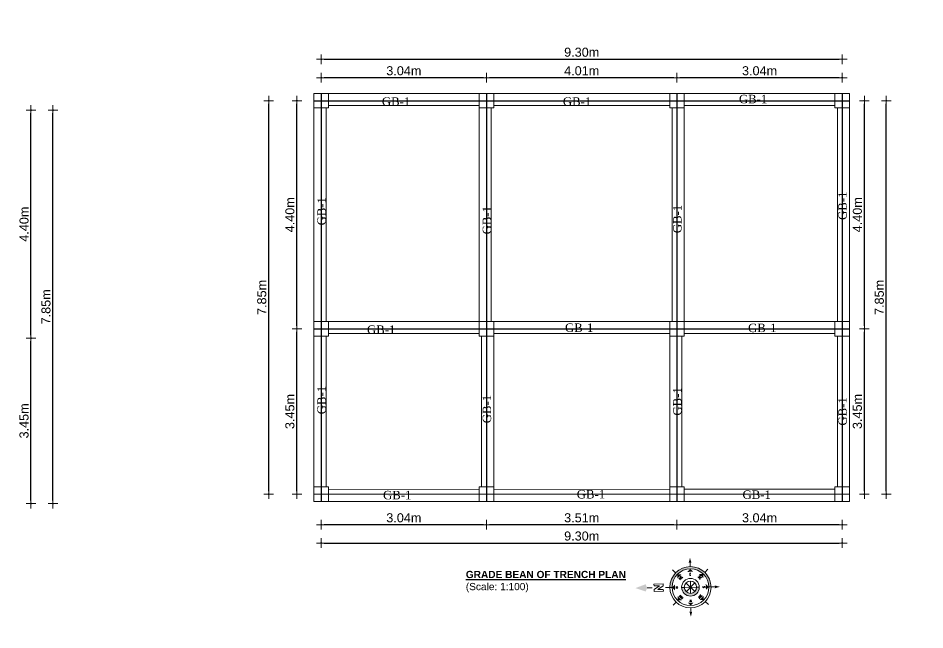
# Model space of a CAD drawing. Header units: inches. Extents: x -4010 to 92088, y -38563 to -1318.
# Drawn here: x 44933 to 45685, y -29316 to -28809 of the extents above; entities that cross this region are included whole.
import ezdxf
from ezdxf.enums import TextEntityAlignment as Align

# ---------------------------------------------------------------- set-up
doc = ezdxf.new("R2010")
doc.units = ezdxf.units.IN
doc.header["$MEASUREMENT"] = 0
doc.header["$PDMODE"] = 99
for name, color, linetype, lineweight in [('Colour 09', 210, 'Continuous', 9), ('DIM', 7, 'Continuous', 15), ('RAILING', 2, 'Continuous', 13), ('SH-TEX', 182, 'Continuous', 5), ('Title', 7, 'Continuous', 20)]:
    doc.layers.add(name, color=color, linetype=linetype, lineweight=lineweight)
doc.layers.add('TEX', color=7, linetype='Continuous')
doc.styles.add('ARIAL', font='arial.ttf')
doc.styles.add('CAPTION', font='GOTHIC.TTF', dxfattribs={"height": 100})
doc.styles.add('ROMANS', font='romans')
doc.styles.get("Standard").update_dxf_attribs({"font": 'ARIALN.TTF'})
doc.dimstyles.new('3-8', dxfattribs={"dimscale": 1.25, "dimtxt": 6, "dimasz": 2, "dimexe": 0.18, "dimexo": 6, "dimgap": 0, "dimtad": 0, "dimdec": 0, "dimzin": 3, "dimdsep": 46, "dimlunit": 3, "dimtxsty": 'ARIAL', "dimblk": 'DD', "dimcen": 1, "dimse1": 1, "dimse2": 1, "dimclrd": 256, "dimclrt": 256, "dimadec": 0, "dimazin": 0, "dimtfac": 0.5, "dimtdec": 0, "dimtmove": 2, "dimatfit": 0, "dimfxl": 0.18, "dimtvp": 0.75, "dimfrac": 1, "dimtolj": 1, "dimtzin": 0, "dimarcsym": 0})

# ---------------------------------------------------------------- blocks, each defined once
blk = doc.blocks.new('A$C30843580')
at = {"layer": 'Colour 09'}
for p, q in [((0, 12), (12, 12)), ((0, 0), (0, 12)), ((12, 12), (12, 0)), ((12, 0), (0, 0))]:
    blk.add_line(p, q, dxfattribs=at)
blk = doc.blocks.new('Anno_North_J_Metric')
at = {"linetype": 'ByBlock', "lineweight": -2}
h = blk.add_hatch(color=0, dxfattribs=at)
h.paths.add_polyline_path([(-4.17, 0), (-4.68, 0, 1), (4.68, 0), (4.17, 0, -1)])
h.paths.add_polyline_path([(1.41, 0), (2, 0, 1), (-2, 0), (-1.41, 0, -1)])
at = {"color": 0, "linetype": 'ByBlock', "lineweight": -2}
for p, q in [((0, 4.68), (0, 5.67)), ((-3.31, 3.31), (-4.01, 4.01)), ((3.31, 3.31), (4.01, 4.01)), ((-4.68, 0), (-5.67, 0)), ((-4.68, 0), (-4.17, 0)), ((-1.41, 0), (-2, 0)), ((-1.41, 0), (1.41, 0)), ((1.41, 0), (-1.41, 0)), ((-1, 1), (1, -1)), ((-1, -1), (1, 1)), ((1, -1), (-1, 1)), ((1, 1), (-1, -1)), ((0, 1.41), (0, -1.41)), ((0, -1.41), (0, 1.41)), ((1.41, 0), (2, 0)), ((4.68, 0), (4.17, 0)), ((4.68, 0), (5.67, 0)), ((6.17, 0.4), (6.17, 0.82)), ((6.17, 0.82), (8.27, 0.82)), ((7.43, 0.4), (6.17, 0.4)), ((6.17, -0.44), (7.43, 0.4)), ((8.27, 0.4), (7.01, -0.44)), ((8.27, 0.82), (8.27, 0.4)), ((8.67, 0), (9.83, 0)), ((6.17, -0.86), (6.17, -0.44)), ((8.27, -0.86), (6.17, -0.86)), ((7.01, -0.44), (8.27, -0.44)), ((8.27, -0.44), (8.27, -0.86)), ((-3.31, -3.31), (-4.01, -4.01)), ((3.31, -3.31), (4.01, -4.01)), ((0, -4.68), (0, -5.67))]:
    blk.add_line(p, q, dxfattribs=at)
for radius in [4.68, 4.17, 2, 1.41]:
    blk.add_circle((0, 0), radius, dxfattribs=at)
for points in [[(-0.33, 5.5), (0, 5.67), (0, 6.67)], [(0, 6.67), (0.33, 5.5), (0, 5.67)], [(0, 4.17), (0.67, 3.5), (-0.67, 3.5)], [(-2.95, 2.95), (-2, 2.95), (-2.95, 2)], [(2.95, 2.95), (2.95, 2), (2, 2.95)], [(-6.67, 0), (-5.5, 0.33), (-5.67, 0)], [(-5.5, -0.33), (-5.67, 0), (-6.67, 0)], [(-4.17, 0), (-3.5, 0.67), (-3.5, -0.67)], [(4.17, 0), (3.5, -0.67), (3.5, 0.67)], [(12.5, 0), (10.17, 0.83), (9.83, 0)], [(9.83, 0), (10.17, -0.83), (12.5, 0)], [(-2.95, -2.95), (-2.95, -2), (-2, -2.95)], [(2.95, -2.95), (2, -2.95), (2.95, -2)], [(0, -4.17), (-0.67, -3.5), (0.67, -3.5)], [(0, -6.67), (-0.33, -5.5), (0, -5.67)], [(0.33, -5.5), (0, -5.67), (0, -6.67)]]:
    blk.add_solid(points, dxfattribs=at)
at = {"color": 0, "linetype": 'ByBlock', "lineweight": -2, "style": 'ROMANS'}
for s, rotation, p in [('SW', 45, (-2, 2)), ('NW', 315, (2, 2)), ('S', 270, (-3.33, 0)), ('N', 270, (2.83, 0)), ('SE', 135, (-2, -2)), ('NE', 225, (2, -2)), ('E', 180, (0, -2.67))]:
    blk.add_text(s, height=0.5, rotation=rotation, dxfattribs=at).set_placement(p, align=Align.CENTER)
blk.add_text('W', height=0.5, dxfattribs=at).set_placement((0, 2.83), align=Align.CENTER)
blk = doc.blocks.new('DD')
for p, q in [((-1.6, 0), (1.6, 0)), ((0, 1.6), (0, -1.6))]:
    blk.add_line(p, q)
at = {"const_width": 0.3}
blk.add_lwpolyline([(-0.15, 0, 1), (0.15, 0, 1)], format="xyb", close=True, dxfattribs=at)
blk = doc.blocks.new('*D1024')
at = {"layer": 'Defpoints', "color": 0}
for p in [(44943.71, -29074.29), (44993.91, -29074.29), (44993.91, -29211.29)]:
    blk.add_point(p, dxfattribs=at)
at = {"layer": 'RAILING', "lineweight": -2}
blk.add_line((44943.71, -29208.79), (44943.71, -29076.79), dxfattribs=at)
at = {"layer": 'RAILING', "lineweight": -2, "xscale": 2.5, "yscale": 2.5, "zscale": 2.5}
for p, rotation in [((44943.71, -29074.29), 90), ((44943.71, -29211.29), 270)]:
    blk.add_blockref('DD', p, dxfattribs=dict(at, rotation=rotation))
at = {"layer": 'RAILING', "insert": (44937.96, -29142.79), "char_height": 7.5, "attachment_point": 5, "rotation": 90, "style": 'ARIAL'}
blk.add_mtext('\\A1;3.45m', dxfattribs=at)
blk = doc.blocks.new('*D1025')
at = {"layer": 'Defpoints', "color": 0}
for p in [(44943.71, -28885.29), (44987.91, -28885.29), (44987.91, -29074.29)]:
    blk.add_point(p, dxfattribs=at)
at = {"layer": 'RAILING', "lineweight": -2}
blk.add_line((44943.71, -29071.79), (44943.71, -28887.79), dxfattribs=at)
at = {"layer": 'RAILING', "lineweight": -2, "xscale": 2.5, "yscale": 2.5, "zscale": 2.5}
for p, rotation in [((44943.71, -28885.29), 90), ((44943.71, -29074.29), 270)]:
    blk.add_blockref('DD', p, dxfattribs=dict(at, rotation=rotation))
at = {"layer": 'RAILING', "insert": (44937.97, -28979.79), "char_height": 7.5, "attachment_point": 5, "rotation": 90, "style": 'ARIAL'}
blk.add_mtext('\\A1;4.40m', dxfattribs=at)
blk = doc.blocks.new('*D1026')
at = {"layer": 'Defpoints', "color": 0}
for p in [(44961.91, -28885.29), (44987.91, -28885.29), (44987.91, -29211.29)]:
    blk.add_point(p, dxfattribs=at)
at = {"layer": 'RAILING', "lineweight": -2}
blk.add_line((44961.91, -29208.79), (44961.91, -28887.79), dxfattribs=at)
at = {"layer": 'RAILING', "lineweight": -2, "xscale": 2.5, "yscale": 2.5, "zscale": 2.5}
for p, rotation in [((44961.91, -28885.29), 90), ((44961.91, -29211.29), 270)]:
    blk.add_blockref('DD', p, dxfattribs=dict(at, rotation=rotation))
at = {"layer": 'RAILING', "insert": (44956.17, -29048.29), "char_height": 7.5, "attachment_point": 5, "rotation": 90, "style": 'ARIAL'}
blk.add_mtext('\\A1;7.85m', dxfattribs=at)
blk = doc.blocks.new('*D1031')
at = {"layer": 'Defpoints', "color": 0}
for p in [(45479.31, -28809.07), (45616.35, -28809.07), (45479.31, -28858.45)]:
    blk.add_point(p, dxfattribs=at)
at = {"layer": 'RAILING', "lineweight": -2}
blk.add_line((45613.85, -28858.45), (45481.81, -28858.45), dxfattribs=at)
at = {"layer": 'RAILING', "lineweight": -2, "xscale": 2.5, "yscale": 2.5, "zscale": 2.5, "rotation": 180}
blk.add_blockref('DD', (45479.31, -28858.45), dxfattribs=at)
at = {"layer": 'RAILING', "lineweight": -2, "xscale": 2.5, "yscale": 2.5, "zscale": 2.5}
blk.add_blockref('DD', (45616.35, -28858.45), dxfattribs=at)
at = {"layer": 'RAILING', "insert": (45547.83, -28852.7), "char_height": 7.5, "attachment_point": 5, "style": 'ARIAL'}
blk.add_mtext('\\A1;3.04m', dxfattribs=at)
blk = doc.blocks.new('*D1032')
at = {"layer": 'Defpoints', "color": 0}
for p in [(45321.39, -28809.11), (45479.31, -28809.07), (45321.39, -28858.45)]:
    blk.add_point(p, dxfattribs=at)
at = {"layer": 'RAILING', "lineweight": -2}
blk.add_line((45476.81, -28858.45), (45323.89, -28858.45), dxfattribs=at)
at = {"layer": 'RAILING', "lineweight": -2, "xscale": 2.5, "yscale": 2.5, "zscale": 2.5, "rotation": 180}
blk.add_blockref('DD', (45321.39, -28858.45), dxfattribs=at)
at = {"layer": 'RAILING', "lineweight": -2, "xscale": 2.5, "yscale": 2.5, "zscale": 2.5}
blk.add_blockref('DD', (45479.31, -28858.45), dxfattribs=at)
at = {"layer": 'RAILING', "insert": (45400.35, -28852.71), "char_height": 7.5, "attachment_point": 5, "style": 'ARIAL'}
blk.add_mtext('\\A1;4.01m', dxfattribs=at)
blk = doc.blocks.new('*D1033')
at = {"layer": 'Defpoints', "color": 0}
for p in [(45184.35, -28809.07), (45321.39, -28809.11), (45184.35, -28858.45)]:
    blk.add_point(p, dxfattribs=at)
at = {"layer": 'RAILING', "lineweight": -2}
blk.add_line((45318.89, -28858.45), (45186.85, -28858.45), dxfattribs=at)
at = {"layer": 'RAILING', "lineweight": -2, "xscale": 2.5, "yscale": 2.5, "zscale": 2.5, "rotation": 180}
blk.add_blockref('DD', (45184.35, -28858.45), dxfattribs=at)
at = {"layer": 'RAILING', "lineweight": -2, "xscale": 2.5, "yscale": 2.5, "zscale": 2.5}
blk.add_blockref('DD', (45321.39, -28858.45), dxfattribs=at)
at = {"layer": 'RAILING', "insert": (45252.87, -28852.7), "char_height": 7.5, "attachment_point": 5, "style": 'ARIAL'}
blk.add_mtext('\\A1;3.04m', dxfattribs=at)
blk = doc.blocks.new('*D1034')
at = {"layer": 'Defpoints', "color": 0}
for p in [(45616.35, -28843.09), (45184.35, -28945.52), (45616.35, -28945.52)]:
    blk.add_point(p, dxfattribs=at)
at = {"layer": 'RAILING', "lineweight": -2}
blk.add_line((45186.85, -28843.09), (45613.85, -28843.09), dxfattribs=at)
at = {"layer": 'RAILING', "lineweight": -2, "xscale": 2.5, "yscale": 2.5, "zscale": 2.5, "rotation": 180}
blk.add_blockref('DD', (45184.35, -28843.09), dxfattribs=at)
at = {"layer": 'RAILING', "lineweight": -2, "xscale": 2.5, "yscale": 2.5, "zscale": 2.5}
blk.add_blockref('DD', (45616.35, -28843.09), dxfattribs=at)
at = {"layer": 'RAILING', "insert": (45400.35, -28837.34), "char_height": 7.5, "attachment_point": 5, "style": 'ARIAL'}
blk.add_mtext('\\A1;9.30m', dxfattribs=at)
blk = doc.blocks.new('*D1039')
at = {"layer": 'Defpoints', "color": 0}
for p in [(45164.16, -29066.5), (45214.35, -29066.5), (45214.35, -29203.5)]:
    blk.add_point(p, dxfattribs=at)
at = {"layer": 'RAILING', "lineweight": -2}
blk.add_line((45164.16, -29201), (45164.16, -29069), dxfattribs=at)
at = {"layer": 'RAILING', "lineweight": -2, "xscale": 2.5, "yscale": 2.5, "zscale": 2.5}
for p, rotation in [((45164.16, -29066.5), 90), ((45164.16, -29203.5), 270)]:
    blk.add_blockref('DD', p, dxfattribs=dict(at, rotation=rotation))
at = {"layer": 'RAILING', "insert": (45158.41, -29135), "char_height": 7.5, "attachment_point": 5, "rotation": 90, "style": 'ARIAL'}
blk.add_mtext('\\A1;3.45m', dxfattribs=at)
blk = doc.blocks.new('*D1040')
at = {"layer": 'Defpoints', "color": 0}
for p in [(45164.16, -28877.5), (45208.35, -28877.5), (45208.35, -29066.5)]:
    blk.add_point(p, dxfattribs=at)
at = {"layer": 'RAILING', "lineweight": -2}
blk.add_line((45164.16, -29064), (45164.16, -28880), dxfattribs=at)
at = {"layer": 'RAILING', "lineweight": -2, "xscale": 2.5, "yscale": 2.5, "zscale": 2.5}
for p, rotation in [((45164.16, -28877.5), 90), ((45164.16, -29066.5), 270)]:
    blk.add_blockref('DD', p, dxfattribs=dict(at, rotation=rotation))
at = {"layer": 'RAILING', "insert": (45158.42, -28972), "char_height": 7.5, "attachment_point": 5, "rotation": 90, "style": 'ARIAL'}
blk.add_mtext('\\A1;4.40m', dxfattribs=at)
blk = doc.blocks.new('*D1041')
at = {"layer": 'Defpoints', "color": 0}
for p in [(45140.85, -28877.5), (45208.35, -28877.5), (45208.35, -29203.5)]:
    blk.add_point(p, dxfattribs=at)
at = {"layer": 'RAILING', "lineweight": -2}
blk.add_line((45140.85, -29201), (45140.85, -28880), dxfattribs=at)
at = {"layer": 'RAILING', "lineweight": -2, "xscale": 2.5, "yscale": 2.5, "zscale": 2.5}
for p, rotation in [((45140.85, -28877.5), 90), ((45140.85, -29203.5), 270)]:
    blk.add_blockref('DD', p, dxfattribs=dict(at, rotation=rotation))
at = {"layer": 'RAILING', "insert": (45135.11, -29040.5), "char_height": 7.5, "attachment_point": 5, "rotation": 90, "style": 'ARIAL'}
blk.add_mtext('\\A1;7.85m', dxfattribs=at)
blk = doc.blocks.new('*D1046')
at = {"layer": 'Defpoints', "color": 0}
for p in [(45479.31, -29179.5), (45616.35, -29179.5), (45479.31, -29228.88)]:
    blk.add_point(p, dxfattribs=at)
at = {"layer": 'RAILING', "lineweight": -2}
blk.add_line((45613.85, -29228.88), (45481.81, -29228.88), dxfattribs=at)
at = {"layer": 'RAILING', "lineweight": -2, "xscale": 2.5, "yscale": 2.5, "zscale": 2.5, "rotation": 180}
blk.add_blockref('DD', (45479.31, -29228.88), dxfattribs=at)
at = {"layer": 'RAILING', "lineweight": -2, "xscale": 2.5, "yscale": 2.5, "zscale": 2.5}
blk.add_blockref('DD', (45616.35, -29228.88), dxfattribs=at)
at = {"layer": 'RAILING', "insert": (45547.83, -29223.13), "char_height": 7.5, "attachment_point": 5, "style": 'ARIAL'}
blk.add_mtext('\\A1;3.04m', dxfattribs=at)
blk = doc.blocks.new('*D1047')
at = {"layer": 'Defpoints', "color": 0}
for p in [(45321.39, -29179.54), (45479.31, -29179.5), (45321.39, -29228.88)]:
    blk.add_point(p, dxfattribs=at)
at = {"layer": 'RAILING', "lineweight": -2}
blk.add_line((45476.81, -29228.88), (45323.89, -29228.88), dxfattribs=at)
at = {"layer": 'RAILING', "lineweight": -2, "xscale": 2.5, "yscale": 2.5, "zscale": 2.5, "rotation": 180}
blk.add_blockref('DD', (45321.39, -29228.88), dxfattribs=at)
at = {"layer": 'RAILING', "lineweight": -2, "xscale": 2.5, "yscale": 2.5, "zscale": 2.5}
blk.add_blockref('DD', (45479.31, -29228.88), dxfattribs=at)
at = {"layer": 'RAILING', "insert": (45400.35, -29223.13), "char_height": 7.5, "attachment_point": 5, "style": 'ARIAL'}
blk.add_mtext('\\A1;3.51m', dxfattribs=at)
blk = doc.blocks.new('*D1048')
at = {"layer": 'Defpoints', "color": 0}
for p in [(45184.35, -29179.5), (45321.39, -29179.54), (45184.35, -29228.88)]:
    blk.add_point(p, dxfattribs=at)
at = {"layer": 'RAILING', "lineweight": -2}
blk.add_line((45318.89, -29228.88), (45186.85, -29228.88), dxfattribs=at)
at = {"layer": 'RAILING', "lineweight": -2, "xscale": 2.5, "yscale": 2.5, "zscale": 2.5, "rotation": 180}
blk.add_blockref('DD', (45184.35, -29228.88), dxfattribs=at)
at = {"layer": 'RAILING', "lineweight": -2, "xscale": 2.5, "yscale": 2.5, "zscale": 2.5}
blk.add_blockref('DD', (45321.39, -29228.88), dxfattribs=at)
at = {"layer": 'RAILING', "insert": (45252.87, -29223.13), "char_height": 7.5, "attachment_point": 5, "style": 'ARIAL'}
blk.add_mtext('\\A1;3.04m', dxfattribs=at)
blk = doc.blocks.new('*D1045')
at = {"layer": 'Defpoints', "color": 0}
for p in [(45616.35, -29243.98), (45184.35, -29315.95), (45616.35, -29315.95)]:
    blk.add_point(p, dxfattribs=at)
at = {"layer": 'RAILING', "lineweight": -2}
blk.add_line((45186.85, -29243.98), (45613.85, -29243.98), dxfattribs=at)
at = {"layer": 'RAILING', "lineweight": -2, "xscale": 2.5, "yscale": 2.5, "zscale": 2.5, "rotation": 180}
blk.add_blockref('DD', (45184.35, -29243.98), dxfattribs=at)
at = {"layer": 'RAILING', "lineweight": -2, "xscale": 2.5, "yscale": 2.5, "zscale": 2.5}
blk.add_blockref('DD', (45616.35, -29243.98), dxfattribs=at)
at = {"layer": 'RAILING', "insert": (45400.35, -29238.24), "char_height": 7.5, "attachment_point": 5, "style": 'ARIAL'}
blk.add_mtext('\\A1;9.30m', dxfattribs=at)
blk = doc.blocks.new('*D1053')
at = {"layer": 'Defpoints', "color": 0}
for p in [(45634.72, -29066.5), (45684.91, -29066.5), (45684.91, -29203.5)]:
    blk.add_point(p, dxfattribs=at)
at = {"layer": 'RAILING', "lineweight": -2}
blk.add_line((45634.72, -29201), (45634.72, -29069), dxfattribs=at)
at = {"layer": 'RAILING', "lineweight": -2, "xscale": 2.5, "yscale": 2.5, "zscale": 2.5}
for p, rotation in [((45634.72, -29066.5), 90), ((45634.72, -29203.5), 270)]:
    blk.add_blockref('DD', p, dxfattribs=dict(at, rotation=rotation))
at = {"layer": 'RAILING', "insert": (45628.97, -29135), "char_height": 7.5, "attachment_point": 5, "rotation": 90, "style": 'ARIAL'}
blk.add_mtext('\\A1;3.45m', dxfattribs=at)
blk = doc.blocks.new('*D1054')
at = {"layer": 'Defpoints', "color": 0}
for p in [(45634.72, -28877.5), (45678.91, -28877.5), (45678.91, -29066.5)]:
    blk.add_point(p, dxfattribs=at)
at = {"layer": 'RAILING', "lineweight": -2}
blk.add_line((45634.72, -29064), (45634.72, -28880), dxfattribs=at)
at = {"layer": 'RAILING', "lineweight": -2, "xscale": 2.5, "yscale": 2.5, "zscale": 2.5}
for p, rotation in [((45634.72, -28877.5), 90), ((45634.72, -29066.5), 270)]:
    blk.add_blockref('DD', p, dxfattribs=dict(at, rotation=rotation))
at = {"layer": 'RAILING', "insert": (45628.98, -28972), "char_height": 7.5, "attachment_point": 5, "rotation": 90, "style": 'ARIAL'}
blk.add_mtext('\\A1;4.40m', dxfattribs=at)
blk = doc.blocks.new('*D1055')
at = {"layer": 'Defpoints', "color": 0}
for p in [(45652.92, -28877.5), (45678.91, -28877.5), (45678.91, -29203.5)]:
    blk.add_point(p, dxfattribs=at)
at = {"layer": 'RAILING', "lineweight": -2}
blk.add_line((45652.92, -29201), (45652.92, -28880), dxfattribs=at)
at = {"layer": 'RAILING', "lineweight": -2, "xscale": 2.5, "yscale": 2.5, "zscale": 2.5}
for p, rotation in [((45652.92, -28877.5), 90), ((45652.92, -29203.5), 270)]:
    blk.add_blockref('DD', p, dxfattribs=dict(at, rotation=rotation))
at = {"layer": 'RAILING', "insert": (45647.18, -29040.5), "char_height": 7.5, "attachment_point": 5, "rotation": 90, "style": 'ARIAL'}
blk.add_mtext('\\A1;7.85m', dxfattribs=at)

msp = doc.modelspace()

# ---------------------------------------------------------------- linework, layer by layer
at = {"layer": 'SH-TEX'}
for p, q in [((45190.353, -28871.495), (45315.393, -28871.495)), ((45327.393, -28871.495), (45473.313, -28871.495)), ((45485.313, -28871.495), (45610.353, -28871.495)), ((45178.353, -29060.495), (45178.353, -28883.495)), ((45188.353, -29060.495), (45188.353, -28883.495)), ((45190.353, -28881.495), (45315.393, -28881.495)), ((45315.393, -29060.495), (45315.393, -28883.495)), ((45325.393, -29060.495), (45325.393, -28883.495)), ((45327.393, -28881.495), (45473.313, -28881.495)), ((45475.313, -29060.495), (45475.313, -28883.495)), ((45485.313, -28881.495), (45610.353, -28881.495)), ((45485.313, -29060.495), (45485.313, -28883.495)), ((45612.353, -28883.495), (45612.353, -29060.495)), ((45622.353, -28883.495), (45622.353, -29060.495)), ((45190.353, -29060.495), (45315.393, -29060.495)), ((45327.393, -29060.495), (45473.313, -29060.495)), ((45485.313, -29060.495), (45610.353, -29060.495)), ((45178.353, -29197.495), (45178.353, -29072.495)), ((45188.353, -29197.495), (45188.353, -29072.495)), ((45190.353, -29070.495), (45315.393, -29070.495)), ((45317.393, -29197.542), (45317.393, -29072.495)), ((45327.393, -29070.495), (45473.313, -29070.495)), ((45327.393, -29197.542), (45327.393, -29072.495)), ((45473.313, -29197.495), (45473.313, -29072.495)), ((45483.313, -29197.495), (45483.313, -29072.495)), ((45485.313, -29070.495), (45610.353, -29070.495)), ((45612.353, -29072.495), (45612.353, -29197.495)), ((45622.353, -29072.495), (45622.353, -29197.495)), ((45315.397, -29199.542), (45190.357, -29199.495)), ((45473.31, -29199.495), (45327.39, -29199.542)), ((45610.353, -29199.495), (45485.313, -29199.495)), ((45315.393, -29209.542), (45190.353, -29209.495)), ((45473.313, -29209.495), (45327.393, -29209.542)), ((45610.353, -29209.495), (45485.313, -29209.495))]:
    msp.add_line(p, q, dxfattribs=at)
at = {"layer": 'TEX'}
for p, q in [((45184.353, -28871.495), (45184.353, -29209.495)), ((45321.393, -28871.495), (45321.393, -29209.495)), ((45479.313, -28871.495), (45479.313, -29209.495)), ((45616.353, -28871.495), (45616.353, -29209.495)), ((45178.353, -28877.495), (45622.353, -28877.495)), ((45178.353, -29066.495), (45622.353, -29066.495))]:
    msp.add_line(p, q, dxfattribs=at)
at = {"layer": 'Title'}
msp.add_line((45178.353, -29203.495), (45622.353, -29203.495), dxfattribs=at)

# ---------------------------------------------------------------- block references
at = {"layer": 'Colour 09', "xscale": -1}
for p in [(45190.353, -28883.495), (45327.393, -28883.495), (45190.353, -29072.495), (45327.393, -29072.495), (45190.353, -29209.495), (45327.393, -29209.542)]:
    msp.add_blockref('A$C30843580', p, dxfattribs=at)
at = {"layer": 'Colour 09'}
for p in [(45473.313, -28883.495), (45610.353, -28883.495), (45473.313, -29072.495), (45610.353, -29072.495), (45473.313, -29209.495), (45610.353, -29209.495)]:
    msp.add_blockref('A$C30843580', p, dxfattribs=at)
at = {"layer": 'DIM', "ltscale": 500000, "xscale": 3.651035833295283, "yscale": 3.651035833292553, "zscale": 3.651035846891474, "rotation": 180.8671012841935}
msp.add_blockref('Anno_North_J_Metric', (45490.532, -29280.637), dxfattribs=at)

# ---------------------------------------------------------------- texts
at = {"layer": 'TEX', "char_height": 7, "attachment_point": 3, "style": 'CAPTION'}
for insert in [(45258.176, -28874.685), (45408.246, -28874.685), (45554.245, -28872.59), (45245.826, -29063.685), (45410.026, -29062.051), (45561.827, -29062.244), (45259.134, -29200.781), (45419.778, -29200.1), (45557.224, -29200.429)]:
    msp.add_mtext('{\\fTimes New Roman|b0|i0|c0|p18;GB-1}', dxfattribs=dict(at, insert=insert))
at = {"layer": 'TEX', "char_height": 7, "attachment_point": 3, "rotation": 90, "style": 'CAPTION'}
for insert in [(45613.194, -28952.782), (45181.194, -28957.3), (45318.234, -28964.747), (45476.154, -28963.743), (45181.194, -29113.81), (45476.154, -29114.917), (45318.234, -29121.259), (45613.194, -29123.19)]:
    msp.add_mtext('{\\fTimes New Roman|b0|i0|c0|p18;GB-1}', dxfattribs=dict(at, insert=insert))
at = {"layer": 'TEX', "color": 7, "lineweight": 25, "insert": (45304.272, -29275.963), "char_height": 6, "width": 310.18894, "attachment_point": 4}
msp.add_mtext('{\\fArial Rounded MT Bold|b0|i0|c0|p34;\\LGRADE BEAN OF TRENCH PLAN\\P\\fArial|b0|i0|c0|p34;\\l\\C256;(Scale: 1:100)}', dxfattribs=at)

# ---------------------------------------------------------------- dimensions: what is measured, and where the dimension line sits
at = {"layer": 'RAILING'}
for base, p1, p2, text, picture, middle in [((45184.353, -28858.451), (45321.393, -28809.113), (45184.353, -28809.066), '3.04m', '*D1033', (45252.873, -28852.703)), ((45321.393, -28858.451), (45479.313, -28809.066), (45321.393, -28809.113), '4.01m', '*D1032', (45400.353, -28852.707)), ((45479.313, -28858.451), (45616.353, -28809.066), (45479.313, -28809.066), '3.04m', '*D1031', (45547.833, -28852.703)), ((45616.353, -28843.093), (45184.353, -28945.517), (45616.353, -28945.517), '9.30m', '*D1034', (45400.353, -28837.345)), ((45184.353, -29228.88), (45321.393, -29179.542), (45184.353, -29179.495), '3.04m', '*D1048', (45252.873, -29223.132)), ((45321.393, -29228.88), (45479.313, -29179.495), (45321.393, -29179.542), '3.51m', '*D1047', (45400.353, -29223.132)), ((45479.313, -29228.88), (45616.353, -29179.495), (45479.313, -29179.495), '3.04m', '*D1046', (45547.833, -29223.132)), ((45616.353, -29243.983), (45184.353, -29315.946), (45616.353, -29315.946), '9.30m', '*D1045', (45400.353, -29238.235))]:
    dim = msp.add_linear_dim(base=base, p1=p1, p2=p2, text=text, dimstyle='3-8', dxfattribs=at)
    dim.commit()
    dim.dimension.update_dxf_attribs({"geometry": picture, "text_midpoint": middle})
for base, p1, p2, text, picture, middle in [((45140.849, -28877.495), (45208.353, -29203.495), (45208.353, -28877.495), '7.85m', '*D1041', (45135.105, -29040.495)), ((45164.159, -28877.495), (45208.353, -29066.495), (45208.353, -28877.495), '4.40m', '*D1040', (45158.415, -28971.995)), ((45634.72, -28877.495), (45678.913, -29066.495), (45678.913, -28877.495), '4.40m', '*D1054', (45628.976, -28971.995)), ((45652.92, -28877.495), (45678.913, -29203.495), (45678.913, -28877.495), '7.85m', '*D1055', (45647.176, -29040.495)), ((44943.712, -28885.293), (44987.906, -29074.293), (44987.906, -28885.293), '4.40m', '*D1025', (44937.968, -28979.793)), ((44961.912, -28885.293), (44987.906, -29211.293), (44987.906, -28885.293), '7.85m', '*D1026', (44956.168, -29048.293)), ((45164.159, -29066.495), (45214.353, -29203.495), (45214.353, -29066.495), '3.45m', '*D1039', (45158.411, -29134.995)), ((45634.72, -29066.495), (45684.913, -29203.495), (45684.913, -29066.495), '3.45m', '*D1053', (45628.972, -29134.995)), ((44943.712, -29074.293), (44993.906, -29211.293), (44993.906, -29074.293), '3.45m', '*D1024', (44937.964, -29142.793))]:
    dim = msp.add_linear_dim(base=base, p1=p1, p2=p2, angle=90, text=text, dimstyle='3-8', dxfattribs=at)
    dim.commit()
    dim.dimension.update_dxf_attribs({"geometry": picture, "text_midpoint": middle})

doc.saveas('drawing.dxf')
